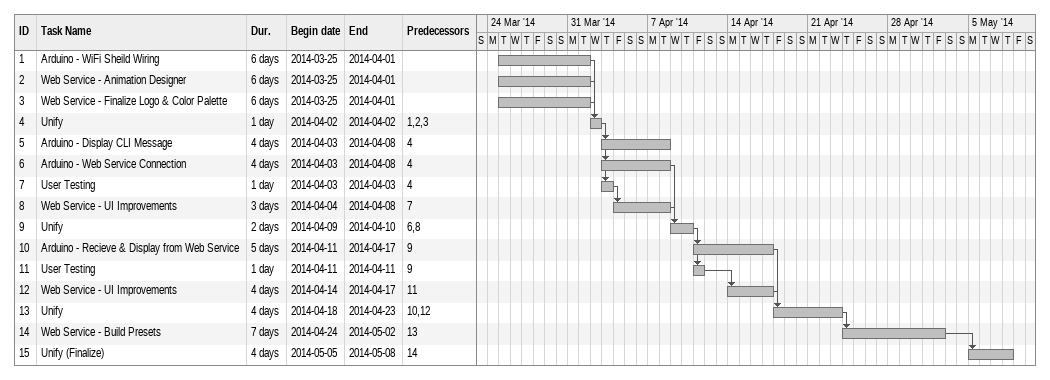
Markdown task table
| ID | Task | Duration | Start | Finish | Predecessors |
|---|---|---|---|---|---|
| 1 | Arduino - WiFi Sheild Wiring | 6d | 2014-03-25 | 2014-04-01 |  |
| 2 | Web Service - Animation Designer | 6d | 2014-03-25 | 2014-04-01 |  |
| 3 | Web Service - Finalize Logo & Color Palette | 6d | 2014-03-25 | 2014-04-01 |  |
| 4 | Unify | 1d | 2014-04-02 | 2014-04-02 | 1, 2, 3 |
| 5 | Arduino - Display CLI Message | 4d | 2014-04-03 | 2014-04-08 | 4 |
| 6 | Arduino - Web Service Connection | 4d | 2014-04-03 | 2014-04-08 | 4 |
| 7 | User Testing | 1d | 2014-04-03 | 2014-04-03 | 4 |
| 8 | Web Service - UI Improvements | 3d | 2014-04-04 | 2014-04-08 | 7 |
| 9 | Unify | 2d | 2014-04-09 | 2014-04-10 | 6, 8 |
| 10 | Arduino - Recieve & Display from Web Service | 5d | 2014-04-11 | 2014-04-17 | 9 |
| 11 | User Testing | 1d | 2014-04-11 | 2014-04-11 | 9 |
| 12 | Web Service - UI Improvements | 4d | 2014-04-14 | 2014-04-17 | 11 |
| 13 | Unify | 4d | 2014-04-18 | 2014-04-23 | 10, 12 |
| 14 | Web Service - Build Presets | 7d | 2014-04-24 | 2014-05-02 | 13 |
| 15 | Unify (Finalize) | 4d | 2014-05-05 | 2014-05-08 | 14 |
